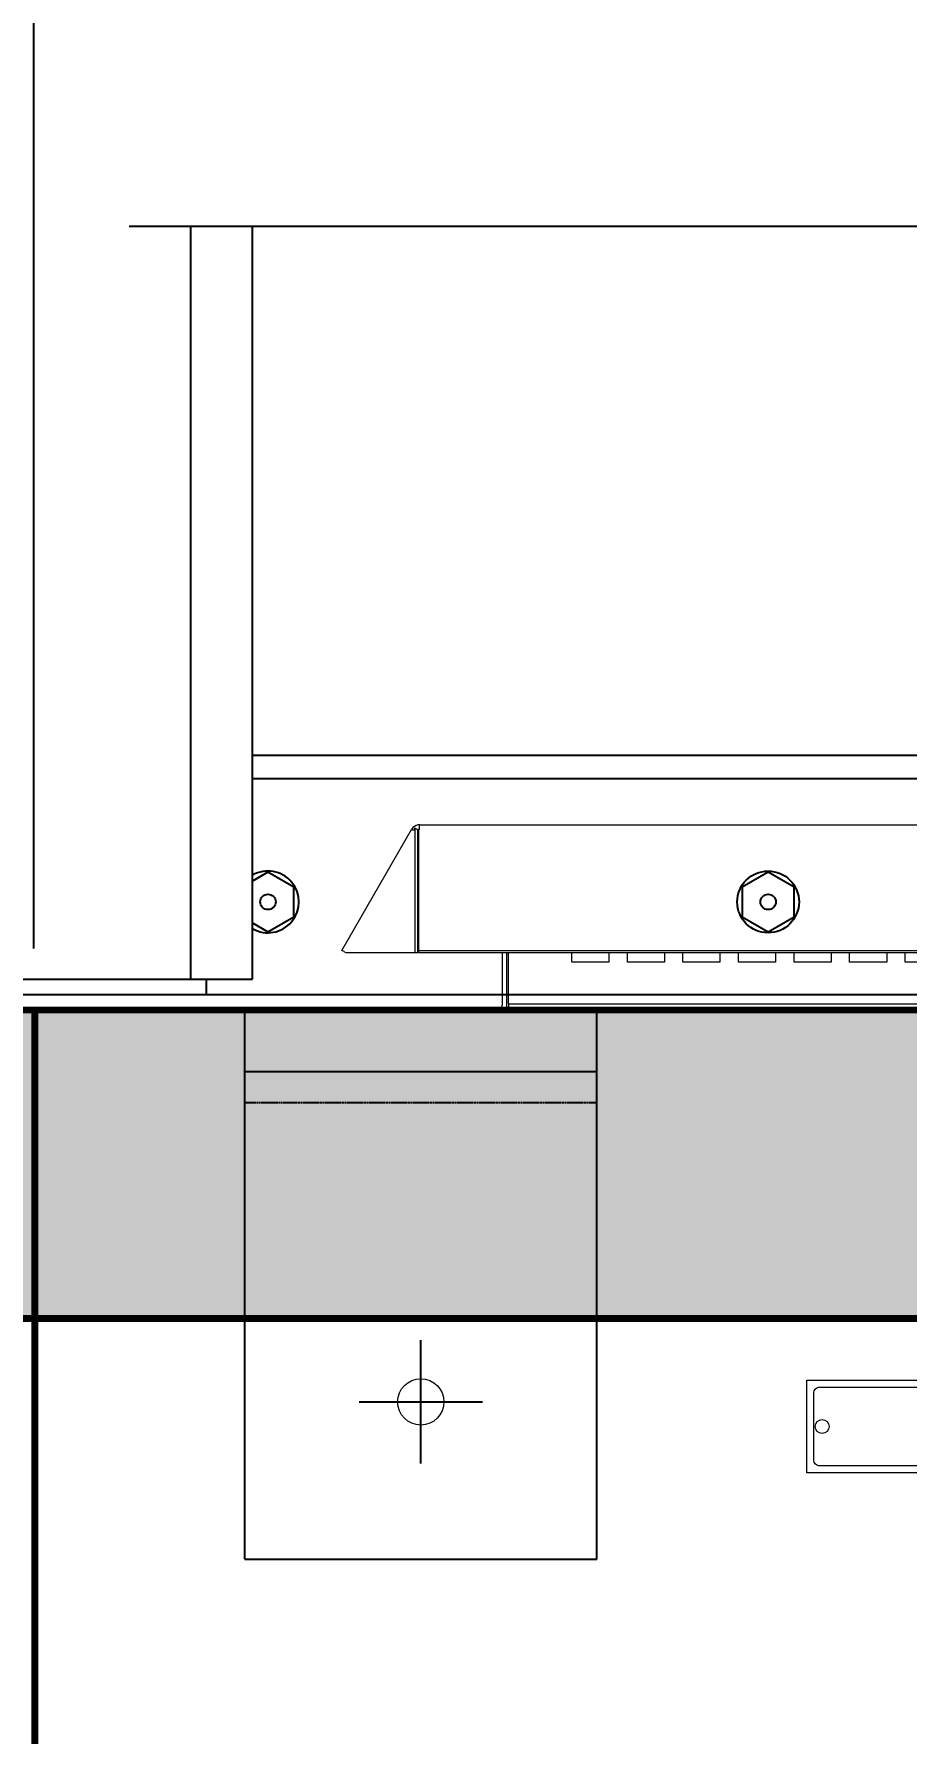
# Model space of a CAD drawing. Header units: millimetres. Extents: x -116965 to 323937, y 291661 to 566926.
# Drawn here: x -43432 to -43150, y 330205 to 330756 of the extents above; entities that cross this region are included whole.
import ezdxf

# ---------------------------------------------------------------- set-up
doc = ezdxf.new("R2010")
doc.units = ezdxf.units.MM
doc.header["$PDMODE"] = 35
doc.linetypes.add('HIDDEN', pattern=[0.375, 0.25, -0.125])
doc.layers.get('0').update_dxf_attribs({"lineweight": 18})
doc.layers.add('AM_5', color=3, linetype='Continuous', lineweight=25)
doc.layers.add('Visible (ISO)', color=7, linetype='Continuous', lineweight=50)
for name, color, linetype in [('BUSDUCT', 6, 'Continuous'), ('C00-00-00', 7, 'Continuous'), ('DETAIL', 7, 'Continuous'), ('dien', 2, 'Continuous'), ('DIM', 3, 'Continuous')]:
    doc.layers.add(name, color=color, linetype=linetype)
doc.layers.add('C34-3A-40', color=7, linetype='Continuous', true_color=0x343a40)
doc.layers.add('C62-64-69', color=7, linetype='Continuous', true_color=0x626469)
doc.styles.add('hwTech', font='Cambria.ttf')
doc.styles.add('{18b73a54-fa43-428c-adcb-c1c7bbdf2c84}', font='Simplex.shx')
doc.dimstyles.new('kich thuoc$0', dxfattribs={"dimscale": 2, "dimtxt": 20, "dimasz": 16, "dimexe": 15, "dimexo": 10, "dimgap": 5, "dimtad": 1, "dimdec": 0, "dimzin": 0, "dimdsep": 46, "dimtxsty": '{18b73a54-fa43-428c-adcb-c1c7bbdf2c84}', "dimblk": 'OPEN30', "dimcen": 0.09, "dimclrd": 3, "dimclre": 3, "dimclrt": 3, "dimadec": 0, "dimazin": 0, "dimtfac": 1, "dimtdec": 0, "dimtofl": 0, "dimtmove": 0, "dimatfit": 3, "dimldrblk": 'OPEN30', "dimfxl": 1, "dimtolj": 1, "dimtzin": 0, "dimarcsym": 0})

# ---------------------------------------------------------------- blocks, each defined once
blk = doc.blocks.new('bw4000-3')
blk.add_circle((97978.55, 361613.91), 7.5)
at = {"layer": 'BUSDUCT'}
for p, q in [((97904.05, 361750.91), (97904.05, 361994.91)), ((97924.05, 361750.91), (97924.05, 361994.91)), ((97904.05, 361750.91), (97924.05, 361750.91))]:
    blk.add_line(p, q, dxfattribs=at)
at = {"layer": 'BUSDUCT', "color": 7}
for p, q in [((97924.05, 361823.41), (98483.05, 361823.41)), ((97924.05, 361815.91), (98483.05, 361815.91))]:
    blk.add_line(p, q, dxfattribs=at)
at = {"layer": 'DETAIL'}
for p, q in [((97838.55, 361750.91), (97909.05, 361750.91)), ((97909.05, 361750.91), (97909.05, 361745.91)), ((97838.55, 361745.91), (98568.55, 361745.91)), ((97838.55, 361740.91), (98568.55, 361740.91)), ((97921.55, 361562.91), (97921.55, 361740.91)), ((98035.55, 361562.91), (98035.55, 361740.91)), ((97921.55, 361720.91), (98035.55, 361720.91)), ((97921.55, 361562.91), (98035.55, 361562.91))]:
    blk.add_line(p, q, dxfattribs=at)
at = {"layer": 'DETAIL', "color": 7, "linetype": 'HIDDEN'}
blk.add_line((97921.55, 361710.91), (98035.55, 361710.91), dxfattribs=at)
at = {"layer": 'DETAIL', "color": 7}
blk.add_lwpolyline([(97924.05, 361769.08), (97929.05, 361766.2), (97937.43, 361771.03), (97937.43, 361780.71), (97929.05, 361785.55), (97924.05, 361782.66)], dxfattribs=at)
blk.add_lwpolyline([(98082.67, 361780.71), (98082.67, 361771.03), (98091.05, 361766.2), (98099.43, 361771.03), (98099.43, 361780.71), (98091.05, 361785.55)], close=True, dxfattribs=at)
for centre, radius in [((98091.05, 361775.91), 10), ((97929.05, 361775.91), 2.5), ((98091.05, 361775.91), 2.5)]:
    blk.add_circle(centre, radius, dxfattribs=at)
blk.add_arc((97929.05, 361775.91), 10, 240, 120, dxfattribs=at)
at = {"layer": 'DIM'}
for p, q in [((97884.05, 361994.91), (98523.05, 361994.91)), ((97978.55, 361593.91), (97978.55, 361633.91)), ((97958.55, 361613.91), (97998.55, 361613.91))]:
    blk.add_line(p, q, dxfattribs=at)
blk = doc.blocks.new('SV-F')
at = {"lineweight": 13}
blk.add_line((201, 0), (-201, 0), dxfattribs=at)
at = {"layer": 'Visible (ISO)', "lineweight": 13}
for p, q in [((-251.5, 19.3), (-228.87, 58.5)), ((-228.79, 58.46), (-228.87, 58.5)), ((-228.79, 58.46), (-228.7, 58.41)), ((-227.8, 58.89), (-228.23, 58.13)), ((-227.8, 58.89), (-227.8, 18.55)), ((-226.82, 58.32), (-227.8, 58.89)), ((-226.82, 18.55), (-226.82, 58.32)), ((-226.68, 58.5), (-226.68, 19.3)), ((-226.27, 58.5), (-226.68, 58.5)), ((-226.27, 58.5), (-226.27, 60)), ((-226.27, 60), (226.27, 60)), ((226.27, 60), (226.27, 58.5)), ((226.68, 58.5), (226.27, 58.5)), ((226.68, 58.5), (226.68, 19.3)), ((226.82, 58.32), (227.8, 58.89)), ((226.82, 18.55), (226.82, 58.32)), ((228.23, 58.13), (227.8, 58.89)), ((227.8, 58.89), (227.8, 18.55)), ((228.7, 58.41), (228.79, 58.46)), ((228.87, 58.5), (228.79, 58.46)), ((228.87, 58.5), (251.5, 19.3)), ((-250.87, 18.93), (-251.5, 19.3)), ((-250.87, 18.93), (-250.2, 18.55)), ((-250.2, 18.55), (-227.8, 18.55)), ((-227.8, 18.55), (-226.82, 18.55)), ((-226.68, 19.3), (-226.68, 18.55)), ((-226.68, 19.3), (226.68, 19.3)), ((-226.68, 18.55), (226.68, 18.55)), ((-199.5, 18.55), (-199.5, 1.5)), ((-198, 1.5), (-198, 18.55)), ((-197.5, 4), (-197.5, 18.55)), ((-177, 15.5), (-177, 18.55)), ((-165, 18.55), (-165, 15.5)), ((-159, 15.5), (-159, 18.55)), ((-147, 18.55), (-147, 15.5)), ((-141, 15.5), (-141, 18.55)), ((-129, 18.55), (-129, 15.5)), ((-123, 15.5), (-123, 18.55)), ((-111, 18.55), (-111, 15.5)), ((-105, 15.5), (-105, 18.55)), ((-93, 18.55), (-93, 15.5)), ((-87, 15.5), (-87, 18.55)), ((-75, 18.55), (-75, 15.5)), ((-69, 15.5), (-69, 18.55)), ((-57, 18.55), (-57, 15.5)), ((-51, 15.5), (-51, 18.55)), ((-39, 18.55), (-39, 15.5)), ((-33, 15.5), (-33, 18.55)), ((-21, 18.55), (-21, 15.5)), ((-15, 15.5), (-15, 18.55)), ((-3, 18.55), (-3, 15.5)), ((3, 15.5), (3, 18.55)), ((15, 18.55), (15, 15.5)), ((21, 15.5), (21, 18.55)), ((33, 18.55), (33, 15.5)), ((39, 15.5), (39, 18.55)), ((51, 18.55), (51, 15.5)), ((57, 15.5), (57, 18.55)), ((69, 18.55), (69, 15.5)), ((75, 15.5), (75, 18.55)), ((87, 18.55), (87, 15.5)), ((93, 15.5), (93, 18.55)), ((105, 18.55), (105, 15.5)), ((111, 15.5), (111, 18.55)), ((123, 18.55), (123, 15.5)), ((129, 15.5), (129, 18.55)), ((141, 18.55), (141, 15.5)), ((147, 15.5), (147, 18.55)), ((159, 18.55), (159, 15.5)), ((165, 15.5), (165, 18.55)), ((177, 18.55), (177, 15.5)), ((197.5, 18.55), (197.5, 4)), ((198, 1.5), (198, 18.55)), ((199.5, 1.5), (199.5, 18.55)), ((226.68, 19.3), (226.68, 18.55)), ((226.82, 18.55), (227.8, 18.55)), ((227.8, 18.55), (250.2, 18.55)), ((250.87, 18.93), (250.2, 18.55)), ((251.5, 19.3), (250.87, 18.93)), ((-165, 15.5), (-177, 15.5)), ((-147, 15.5), (-159, 15.5)), ((-129, 15.5), (-141, 15.5)), ((-111, 15.5), (-123, 15.5)), ((-93, 15.5), (-105, 15.5)), ((-75, 15.5), (-87, 15.5)), ((-57, 15.5), (-69, 15.5)), ((-39, 15.5), (-51, 15.5)), ((-21, 15.5), (-33, 15.5)), ((-3, 15.5), (-15, 15.5)), ((15, 15.5), (3, 15.5)), ((33, 15.5), (21, 15.5)), ((51, 15.5), (39, 15.5)), ((69, 15.5), (57, 15.5)), ((87, 15.5), (75, 15.5)), ((105, 15.5), (93, 15.5)), ((123, 15.5), (111, 15.5)), ((141, 15.5), (129, 15.5)), ((159, 15.5), (147, 15.5)), ((177, 15.5), (165, 15.5)), ((-197.5, 2), (-197.5, 4)), ((-197.5, 2), (197.5, 2)), ((-197.5, 2), (-197.5, 0)), ((197.5, 2), (197.5, 4)), ((197.5, 2), (197.5, 0))]:
    blk.add_line(p, q, dxfattribs=at)
for centre, radius, start, end in [((-226.27, 57), 3, 136.3257, 150), ((-226.27, 57), 3, 90, 136.3257), ((-226.27, 57), 1.5, 105.8402, 114.6033), ((226.27, 57), 3, 43.6743, 90), ((226.27, 57), 1.5, 65.3967, 74.1598), ((226.27, 57), 3, 30, 43.6743), ((-201, 1.5), 1.5, 270, 0), ((-201, 1.5), 3, 330, 0), ((201, 1.5), 3, 180, 210), ((201, 1.5), 1.5, 180, 270)]:
    blk.add_arc(centre, radius, start, end, dxfattribs=at)
for points in [[(-228.7, 58.41), (-228.66, 58.38), (-228.61, 58.35), (-228.56, 58.32)], [(-228.56, 58.32), (-228.47, 58.27), (-228.36, 58.21), (-228.23, 58.13)], [(228.56, 58.32), (228.47, 58.27), (228.36, 58.21), (228.23, 58.13)], [(228.7, 58.41), (228.66, 58.38), (228.61, 58.35), (228.56, 58.32)]]:
    blk.add_open_spline(points, degree=3, dxfattribs=at)
blk = doc.blocks.new('_Open30')
at = {"color": 0, "linetype": 'ByBlock', "lineweight": -2}
for p, q in [((-1, 0.268), (0, 0)), ((0, 0), (-1, -0.268)), ((0, 0), (-1, 0))]:
    blk.add_line(p, q, dxfattribs=at)
blk = doc.blocks.new('*D1821')
at = {"layer": 'AM_5', "color": 3, "lineweight": -2, "transparency": 16777216}
for p, q in [((-43432.34, 330459.51), (-43432.34, 330844.43)), ((-42732.34, 330459.51), (-42732.34, 330844.43)), ((-43402.34, 330814.43), (-42762.34, 330814.43))]:
    blk.add_line(p, q, dxfattribs=at)
at = {"layer": 'Defpoints', "color": 0, "lineweight": -3, "transparency": 16777216}
for p in [(-42732.34, 330814.43), (-43432.34, 330439.51), (-42732.34, 330439.51)]:
    blk.add_point(p, dxfattribs=at)
at = {"layer": 'AM_5', "color": 3, "lineweight": -2, "transparency": 16777216, "xscale": 30, "yscale": 30, "zscale": 30, "rotation": 180}
blk.add_blockref('_Open30', (-43432.34, 330814.43), dxfattribs=at)
at = {"layer": 'AM_5', "color": 3, "lineweight": -2, "transparency": 16777216, "xscale": 30, "yscale": 30, "zscale": 30}
blk.add_blockref('_Open30', (-42732.34, 330814.43), dxfattribs=at)
at = {"layer": 'AM_5', "color": 3, "transparency": 16777216, "insert": (-43082.34, 330844.43), "char_height": 40, "attachment_point": 5, "style": '{18b73a54-fa43-428c-adcb-c1c7bbdf2c84}'}
blk.add_mtext('\\A1;700', dxfattribs=at)
blk = doc.blocks.new('QƯEQWQWEQWE')
at = {"color": 0, "lineweight": 13, "ltscale": 100}
blk.add_lwpolyline([(60414.52, 346788.3), (60214.52, 346788.3), (60214.52, 346818.3), (60414.52, 346818.3)], close=True, dxfattribs=at)
blk.add_lwpolyline([(60410.27, 346790.55), (60218.77, 346790.55, -0.414214), (60216.77, 346792.55), (60216.77, 346814.06, -0.414214), (60218.77, 346816.06), (60410.27, 346816.06, -0.414214), (60412.27, 346814.06), (60412.27, 346792.55, -0.414214)], format="xyb", close=True, dxfattribs=at)
at = {"color": 7}
for centre in [(60219.52, 346803.3), (60409.52, 346803.3)]:
    blk.add_circle(centre, 2.25, dxfattribs=at)
at = {"lineweight": -3, "ltscale": 5, "insert": (60314.57, 346808.64), "char_height": 7.5, "attachment_point": 5, "style": 'hwTech'}
blk.add_mtext_dynamic_manual_height_columns('COLUMN NUMBER', width=145.0456, gutter_width=12, heights=[0], dxfattribs=at)
at = {"layer": 'dien', "color": 6, "linetype": 'Continuous', "lineweight": 30, "insert": (60314.57, 346799.61), "char_height": 15, "width": 248.9403, "attachment_point": 5, "style": 'hwTech'}
blk.add_mtext('{\\H0.3667x;3P4W - 400/230VAC} ', dxfattribs=at)

msp = doc.modelspace()

# ---------------------------------------------------------------- hatches: boundary and pattern name
at = {"layer": 'C34-3A-40'}
h = msp.add_hatch(color=256, dxfattribs=at)
h.dxf.hatch_style = 2
h.paths.add_polyline_path([(-44131.918468, 330439.556236), (-43432.016177, 330439.556236), (-43432.016177, 330339.570192), (-44131.918468, 330339.570192)])
h = msp.add_hatch(color=256, dxfattribs=at)
h.dxf.hatch_style = 2
h.paths.add_polyline_path([(-43432.016177, 330439.556236), (-42732.113883, 330439.556236), (-42732.113883, 330339.570192), (-43432.016177, 330339.570192)])
at = {"layer": 'C62-64-69'}
h = msp.add_hatch(color=256, dxfattribs=at)
h.dxf.hatch_style = 2
h.paths.add_polyline_path([(-43432.016177, 330430.557493), (-43400.020643, 330430.557493), (-43400.020643, 330423.558467), (-43432.016177, 330423.558467)])
h = msp.add_hatch(color=256, dxfattribs=at)
h.dxf.hatch_style = 2
h.paths.add_polyline_path([(-43400.020643, 330430.557493), (-43368.025108, 330430.557493), (-43368.025108, 330423.558467), (-43400.020643, 330423.558467)])
h = msp.add_hatch(color=256, dxfattribs=at)
h.dxf.hatch_style = 2
h.paths.add_polyline_path([(-43400.020643, 330430.557493), (-43368.025108, 330430.557493), (-43368.025108, 330423.558467), (-43400.020643, 330423.558467)])
h = msp.add_hatch(color=256, dxfattribs=at)
h.dxf.hatch_style = 2
h.paths.add_polyline_path([(-43368.025108, 330430.557493), (-43336.029577, 330430.557493), (-43336.029577, 330423.558467), (-43368.025108, 330423.558467)])
h = msp.add_hatch(color=256, dxfattribs=at)
h.dxf.hatch_style = 2
h.paths.add_polyline_path([(-43368.025108, 330430.557493), (-43336.029577, 330430.557493), (-43336.029577, 330423.558467), (-43368.025108, 330423.558467)])
h = msp.add_hatch(color=256, dxfattribs=at)
h.dxf.hatch_style = 2
h.paths.add_polyline_path([(-43336.029577, 330430.557493), (-43304.034043, 330430.557493), (-43304.034043, 330423.558467), (-43336.029577, 330423.558467)])
h = msp.add_hatch(color=256, dxfattribs=at)
h.dxf.hatch_style = 2
h.paths.add_polyline_path([(-43304.034043, 330430.557493), (-43272.038508, 330430.557493), (-43272.038508, 330423.558467), (-43304.034043, 330423.558467)])
h = msp.add_hatch(color=256, dxfattribs=at)
h.dxf.hatch_style = 2
h.paths.add_polyline_path([(-43304.034043, 330430.557493), (-43272.038508, 330430.557493), (-43272.038508, 330423.558467), (-43304.034043, 330423.558467)])
h = msp.add_hatch(color=256, dxfattribs=at)
h.dxf.hatch_style = 2
h.paths.add_polyline_path([(-43272.038508, 330430.557493), (-43240.042977, 330430.557493), (-43240.042977, 330423.558467), (-43272.038508, 330423.558467)])
h = msp.add_hatch(color=256, dxfattribs=at)
h.dxf.hatch_style = 2
h.paths.add_polyline_path([(-43272.038508, 330430.557493), (-43240.042977, 330430.557493), (-43240.042977, 330423.558467), (-43272.038508, 330423.558467)])
h = msp.add_hatch(color=256, dxfattribs=at)
h.dxf.hatch_style = 2
h.paths.add_polyline_path([(-43240.042977, 330430.557493), (-43208.047443, 330430.557493), (-43208.047443, 330423.558467), (-43240.042977, 330423.558467)])
h = msp.add_hatch(color=256, dxfattribs=at)
h.dxf.hatch_style = 2
h.paths.add_polyline_path([(-43240.042977, 330430.557493), (-43208.047443, 330430.557493), (-43208.047443, 330423.558467), (-43240.042977, 330423.558467)])
h = msp.add_hatch(color=256, dxfattribs=at)
h.dxf.hatch_style = 2
h.paths.add_polyline_path([(-43208.047443, 330430.557493), (-43176.051908, 330430.557493), (-43176.051908, 330423.558467), (-43208.047443, 330423.558467)])
h = msp.add_hatch(color=256, dxfattribs=at)
h.dxf.hatch_style = 2
h.paths.add_polyline_path([(-43208.047443, 330430.557493), (-43176.051908, 330430.557493), (-43176.051908, 330423.558467), (-43208.047443, 330423.558467)])
h = msp.add_hatch(color=256, dxfattribs=at)
h.dxf.hatch_style = 2
h.paths.add_polyline_path([(-43176.051908, 330430.557493), (-43144.056377, 330430.557493), (-43144.056377, 330423.558467), (-43176.051908, 330423.558467)])
h = msp.add_hatch(color=256, dxfattribs=at)
h.dxf.hatch_style = 2
h.paths.add_polyline_path([(-43432.016177, 330423.558467), (-43400.020643, 330423.558467), (-43400.020643, 330421.558749), (-43432.016177, 330421.558749)])
h = msp.add_hatch(color=256, dxfattribs=at)
h.dxf.hatch_style = 2
h.paths.add_polyline_path([(-43432.016177, 330421.558749), (-43400.020643, 330421.558749), (-43400.020643, 330414.559723), (-43432.016177, 330414.559723)])
h = msp.add_hatch(color=256, dxfattribs=at)
h.dxf.hatch_style = 2
h.paths.add_polyline_path([(-43400.020643, 330423.558467), (-43368.025108, 330423.558467), (-43368.025108, 330421.558749), (-43400.020643, 330421.558749)])
h = msp.add_hatch(color=256, dxfattribs=at)
h.dxf.hatch_style = 2
h.paths.add_polyline_path([(-43400.020643, 330423.558467), (-43368.025108, 330423.558467), (-43368.025108, 330421.558749), (-43400.020643, 330421.558749)])
h = msp.add_hatch(color=256, dxfattribs=at)
h.dxf.hatch_style = 2
h.paths.add_polyline_path([(-43400.020643, 330421.558749), (-43368.025108, 330421.558749), (-43368.025108, 330414.559723), (-43400.020643, 330414.559723)])
h = msp.add_hatch(color=256, dxfattribs=at)
h.dxf.hatch_style = 2
h.paths.add_polyline_path([(-43400.020643, 330421.558749), (-43368.025108, 330421.558749), (-43368.025108, 330414.559723), (-43400.020643, 330414.559723)])
h = msp.add_hatch(color=256, dxfattribs=at)
h.dxf.hatch_style = 2
h.paths.add_polyline_path([(-43368.025108, 330423.558467), (-43336.029577, 330423.558467), (-43336.029577, 330421.558749), (-43368.025108, 330421.558749)])
h = msp.add_hatch(color=256, dxfattribs=at)
h.dxf.hatch_style = 2
h.paths.add_polyline_path([(-43368.025108, 330423.558467), (-43336.029577, 330423.558467), (-43336.029577, 330421.558749), (-43368.025108, 330421.558749)])
h = msp.add_hatch(color=256, dxfattribs=at)
h.dxf.hatch_style = 2
h.paths.add_polyline_path([(-43368.025108, 330421.558749), (-43336.029577, 330421.558749), (-43336.029577, 330414.559723), (-43368.025108, 330414.559723)])
h = msp.add_hatch(color=256, dxfattribs=at)
h.dxf.hatch_style = 2
h.paths.add_polyline_path([(-43368.025108, 330421.558749), (-43336.029577, 330421.558749), (-43336.029577, 330414.559723), (-43368.025108, 330414.559723)])
h = msp.add_hatch(color=256, dxfattribs=at)
h.dxf.hatch_style = 2
h.paths.add_polyline_path([(-43336.029577, 330423.558467), (-43304.034043, 330423.558467), (-43304.034043, 330421.558749), (-43336.029577, 330421.558749)])
h = msp.add_hatch(color=256, dxfattribs=at)
h.dxf.hatch_style = 2
h.paths.add_polyline_path([(-43336.029577, 330421.558749), (-43304.034043, 330421.558749), (-43304.034043, 330414.559723), (-43336.029577, 330414.559723)])
h = msp.add_hatch(color=256, dxfattribs=at)
h.dxf.hatch_style = 2
h.paths.add_polyline_path([(-43304.034043, 330423.558467), (-43272.038508, 330423.558467), (-43272.038508, 330421.558749), (-43304.034043, 330421.558749)])
h = msp.add_hatch(color=256, dxfattribs=at)
h.dxf.hatch_style = 2
h.paths.add_polyline_path([(-43304.034043, 330423.558467), (-43272.038508, 330423.558467), (-43272.038508, 330421.558749), (-43304.034043, 330421.558749)])
h = msp.add_hatch(color=256, dxfattribs=at)
h.dxf.hatch_style = 2
h.paths.add_polyline_path([(-43304.034043, 330421.558749), (-43272.038508, 330421.558749), (-43272.038508, 330414.559723), (-43304.034043, 330414.559723)])
h = msp.add_hatch(color=256, dxfattribs=at)
h.dxf.hatch_style = 2
h.paths.add_polyline_path([(-43304.034043, 330421.558749), (-43272.038508, 330421.558749), (-43272.038508, 330414.559723), (-43304.034043, 330414.559723)])
h = msp.add_hatch(color=256, dxfattribs=at)
h.dxf.hatch_style = 2
h.paths.add_polyline_path([(-43272.038508, 330423.558467), (-43240.042977, 330423.558467), (-43240.042977, 330421.558749), (-43272.038508, 330421.558749)])
h = msp.add_hatch(color=256, dxfattribs=at)
h.dxf.hatch_style = 2
h.paths.add_polyline_path([(-43272.038508, 330423.558467), (-43240.042977, 330423.558467), (-43240.042977, 330421.558749), (-43272.038508, 330421.558749)])
h = msp.add_hatch(color=256, dxfattribs=at)
h.dxf.hatch_style = 2
h.paths.add_polyline_path([(-43272.038508, 330421.558749), (-43240.042977, 330421.558749), (-43240.042977, 330414.559723), (-43272.038508, 330414.559723)])
h = msp.add_hatch(color=256, dxfattribs=at)
h.dxf.hatch_style = 2
h.paths.add_polyline_path([(-43272.038508, 330421.558749), (-43240.042977, 330421.558749), (-43240.042977, 330414.559723), (-43272.038508, 330414.559723)])
h = msp.add_hatch(color=256, dxfattribs=at)
h.dxf.hatch_style = 2
h.paths.add_polyline_path([(-43240.042977, 330423.558467), (-43208.047443, 330423.558467), (-43208.047443, 330421.558749), (-43240.042977, 330421.558749)])
h = msp.add_hatch(color=256, dxfattribs=at)
h.dxf.hatch_style = 2
h.paths.add_polyline_path([(-43240.042977, 330423.558467), (-43208.047443, 330423.558467), (-43208.047443, 330421.558749), (-43240.042977, 330421.558749)])
h = msp.add_hatch(color=256, dxfattribs=at)
h.dxf.hatch_style = 2
h.paths.add_polyline_path([(-43240.042977, 330421.558749), (-43208.047443, 330421.558749), (-43208.047443, 330414.559723), (-43240.042977, 330414.559723)])
h = msp.add_hatch(color=256, dxfattribs=at)
h.dxf.hatch_style = 2
h.paths.add_polyline_path([(-43240.042977, 330421.558749), (-43208.047443, 330421.558749), (-43208.047443, 330414.559723), (-43240.042977, 330414.559723)])
h = msp.add_hatch(color=256, dxfattribs=at)
h.dxf.hatch_style = 2
h.paths.add_polyline_path([(-43208.047443, 330423.558467), (-43176.051908, 330423.558467), (-43176.051908, 330421.558749), (-43208.047443, 330421.558749)])
h = msp.add_hatch(color=256, dxfattribs=at)
h.dxf.hatch_style = 2
h.paths.add_polyline_path([(-43208.047443, 330423.558467), (-43176.051908, 330423.558467), (-43176.051908, 330421.558749), (-43208.047443, 330421.558749)])
h = msp.add_hatch(color=256, dxfattribs=at)
h.dxf.hatch_style = 2
h.paths.add_polyline_path([(-43208.047443, 330421.558749), (-43176.051908, 330421.558749), (-43176.051908, 330414.559723), (-43208.047443, 330414.559723)])
h = msp.add_hatch(color=256, dxfattribs=at)
h.dxf.hatch_style = 2
h.paths.add_polyline_path([(-43208.047443, 330421.558749), (-43176.051908, 330421.558749), (-43176.051908, 330414.559723), (-43208.047443, 330414.559723)])
h = msp.add_hatch(color=256, dxfattribs=at)
h.dxf.hatch_style = 2
h.paths.add_polyline_path([(-43176.051908, 330423.558467), (-43144.056377, 330423.558467), (-43144.056377, 330421.558749), (-43176.051908, 330421.558749)])
h = msp.add_hatch(color=256, dxfattribs=at)
h.dxf.hatch_style = 2
h.paths.add_polyline_path([(-43176.051908, 330421.558749), (-43144.056377, 330421.558749), (-43144.056377, 330414.559723), (-43176.051908, 330414.559723)])
h = msp.add_hatch(color=256, dxfattribs=at)
h.dxf.hatch_style = 2
h.paths.add_polyline_path([(-43432.016177, 330414.559723), (-43400.020643, 330414.559723), (-43400.020643, 330412.560005), (-43432.016177, 330412.560005)])
h = msp.add_hatch(color=256, dxfattribs=at)
h.dxf.hatch_style = 2
h.paths.add_polyline_path([(-43400.020643, 330414.559723), (-43368.025108, 330414.559723), (-43368.025108, 330412.560005), (-43400.020643, 330412.560005)])
h = msp.add_hatch(color=256, dxfattribs=at)
h.dxf.hatch_style = 2
h.paths.add_polyline_path([(-43400.020643, 330414.559723), (-43368.025108, 330414.559723), (-43368.025108, 330412.560005), (-43400.020643, 330412.560005)])
h = msp.add_hatch(color=256, dxfattribs=at)
h.dxf.hatch_style = 2
h.paths.add_polyline_path([(-43368.025108, 330414.559723), (-43336.029577, 330414.559723), (-43336.029577, 330412.560005), (-43368.025108, 330412.560005)])
h = msp.add_hatch(color=256, dxfattribs=at)
h.dxf.hatch_style = 2
h.paths.add_polyline_path([(-43368.025108, 330414.559723), (-43336.029577, 330414.559723), (-43336.029577, 330412.560005), (-43368.025108, 330412.560005)])
h = msp.add_hatch(color=256, dxfattribs=at)
h.dxf.hatch_style = 2
h.paths.add_polyline_path([(-43336.029577, 330414.559723), (-43304.034043, 330414.559723), (-43304.034043, 330412.560005), (-43336.029577, 330412.560005)])
h = msp.add_hatch(color=256, dxfattribs=at)
h.dxf.hatch_style = 2
h.paths.add_polyline_path([(-43304.034043, 330414.559723), (-43272.038508, 330414.559723), (-43272.038508, 330412.560005), (-43304.034043, 330412.560005)])
h = msp.add_hatch(color=256, dxfattribs=at)
h.dxf.hatch_style = 2
h.paths.add_polyline_path([(-43304.034043, 330414.559723), (-43272.038508, 330414.559723), (-43272.038508, 330412.560005), (-43304.034043, 330412.560005)])
h = msp.add_hatch(color=256, dxfattribs=at)
h.dxf.hatch_style = 2
h.paths.add_polyline_path([(-43272.038508, 330414.559723), (-43240.042977, 330414.559723), (-43240.042977, 330412.560005), (-43272.038508, 330412.560005)])
h = msp.add_hatch(color=256, dxfattribs=at)
h.dxf.hatch_style = 2
h.paths.add_polyline_path([(-43272.038508, 330414.559723), (-43240.042977, 330414.559723), (-43240.042977, 330412.560005), (-43272.038508, 330412.560005)])
h = msp.add_hatch(color=256, dxfattribs=at)
h.dxf.hatch_style = 2
h.paths.add_polyline_path([(-43240.042977, 330414.559723), (-43208.047443, 330414.559723), (-43208.047443, 330412.560005), (-43240.042977, 330412.560005)])
h = msp.add_hatch(color=256, dxfattribs=at)
h.dxf.hatch_style = 2
h.paths.add_polyline_path([(-43240.042977, 330414.559723), (-43208.047443, 330414.559723), (-43208.047443, 330412.560005), (-43240.042977, 330412.560005)])
h = msp.add_hatch(color=256, dxfattribs=at)
h.dxf.hatch_style = 2
h.paths.add_polyline_path([(-43208.047443, 330414.559723), (-43176.051908, 330414.559723), (-43176.051908, 330412.560005), (-43208.047443, 330412.560005)])
h = msp.add_hatch(color=256, dxfattribs=at)
h.dxf.hatch_style = 2
h.paths.add_polyline_path([(-43208.047443, 330414.559723), (-43176.051908, 330414.559723), (-43176.051908, 330412.560005), (-43208.047443, 330412.560005)])
h = msp.add_hatch(color=256, dxfattribs=at)
h.dxf.hatch_style = 2
h.paths.add_polyline_path([(-43176.051908, 330414.559723), (-43144.056377, 330414.559723), (-43144.056377, 330412.560005), (-43176.051908, 330412.560005)])
h = msp.add_hatch(color=256, dxfattribs=at)
h.dxf.hatch_style = 2
h.paths.add_polyline_path([(-43432.016177, 330412.560005), (-43400.020643, 330412.560005), (-43400.020643, 330405.56098), (-43432.016177, 330405.56098)])
h = msp.add_hatch(color=256, dxfattribs=at)
h.dxf.hatch_style = 2
h.paths.add_polyline_path([(-43400.020643, 330412.560005), (-43368.025108, 330412.560005), (-43368.025108, 330405.56098), (-43400.020643, 330405.56098)])
h = msp.add_hatch(color=256, dxfattribs=at)
h.dxf.hatch_style = 2
h.paths.add_polyline_path([(-43400.020643, 330412.560005), (-43368.025108, 330412.560005), (-43368.025108, 330405.56098), (-43400.020643, 330405.56098)])
h = msp.add_hatch(color=256, dxfattribs=at)
h.dxf.hatch_style = 2
h.paths.add_polyline_path([(-43368.025108, 330412.560005), (-43336.029577, 330412.560005), (-43336.029577, 330405.56098), (-43368.025108, 330405.56098)])
h = msp.add_hatch(color=256, dxfattribs=at)
h.dxf.hatch_style = 2
h.paths.add_polyline_path([(-43368.025108, 330412.560005), (-43336.029577, 330412.560005), (-43336.029577, 330405.56098), (-43368.025108, 330405.56098)])
h = msp.add_hatch(color=256, dxfattribs=at)
h.dxf.hatch_style = 2
h.paths.add_polyline_path([(-43336.029577, 330412.560005), (-43304.034043, 330412.560005), (-43304.034043, 330405.56098), (-43336.029577, 330405.56098)])
h = msp.add_hatch(color=256, dxfattribs=at)
h.dxf.hatch_style = 2
h.paths.add_polyline_path([(-43304.034043, 330412.560005), (-43272.038508, 330412.560005), (-43272.038508, 330405.56098), (-43304.034043, 330405.56098)])
h = msp.add_hatch(color=256, dxfattribs=at)
h.dxf.hatch_style = 2
h.paths.add_polyline_path([(-43304.034043, 330412.560005), (-43272.038508, 330412.560005), (-43272.038508, 330405.56098), (-43304.034043, 330405.56098)])
h = msp.add_hatch(color=256, dxfattribs=at)
h.dxf.hatch_style = 2
h.paths.add_polyline_path([(-43272.038508, 330412.560005), (-43240.042977, 330412.560005), (-43240.042977, 330405.56098), (-43272.038508, 330405.56098)])
h = msp.add_hatch(color=256, dxfattribs=at)
h.dxf.hatch_style = 2
h.paths.add_polyline_path([(-43272.038508, 330412.560005), (-43240.042977, 330412.560005), (-43240.042977, 330405.56098), (-43272.038508, 330405.56098)])
h = msp.add_hatch(color=256, dxfattribs=at)
h.dxf.hatch_style = 2
h.paths.add_polyline_path([(-43240.042977, 330412.560005), (-43208.047443, 330412.560005), (-43208.047443, 330405.56098), (-43240.042977, 330405.56098)])
h = msp.add_hatch(color=256, dxfattribs=at)
h.dxf.hatch_style = 2
h.paths.add_polyline_path([(-43240.042977, 330412.560005), (-43208.047443, 330412.560005), (-43208.047443, 330405.56098), (-43240.042977, 330405.56098)])
h = msp.add_hatch(color=256, dxfattribs=at)
h.dxf.hatch_style = 2
h.paths.add_polyline_path([(-43208.047443, 330412.560005), (-43176.051908, 330412.560005), (-43176.051908, 330405.56098), (-43208.047443, 330405.56098)])
h = msp.add_hatch(color=256, dxfattribs=at)
h.dxf.hatch_style = 2
h.paths.add_polyline_path([(-43208.047443, 330412.560005), (-43176.051908, 330412.560005), (-43176.051908, 330405.56098), (-43208.047443, 330405.56098)])
h = msp.add_hatch(color=256, dxfattribs=at)
h.dxf.hatch_style = 2
h.paths.add_polyline_path([(-43176.051908, 330412.560005), (-43144.056377, 330412.560005), (-43144.056377, 330405.56098), (-43176.051908, 330405.56098)])
h = msp.add_hatch(color=256, dxfattribs=at)
h.dxf.hatch_style = 2
h.paths.add_polyline_path([(-43432.016177, 330405.56098), (-43400.020643, 330405.56098), (-43400.020643, 330403.561261), (-43432.016177, 330403.561261)])
h = msp.add_hatch(color=256, dxfattribs=at)
h.dxf.hatch_style = 2
h.paths.add_polyline_path([(-43432.016177, 330403.561261), (-43400.020643, 330403.561261), (-43400.020643, 330396.562236), (-43432.016177, 330396.562236)])
h = msp.add_hatch(color=256, dxfattribs=at)
h.dxf.hatch_style = 2
h.paths.add_polyline_path([(-43400.020643, 330405.56098), (-43368.025108, 330405.56098), (-43368.025108, 330403.561261), (-43400.020643, 330403.561261)])
h = msp.add_hatch(color=256, dxfattribs=at)
h.dxf.hatch_style = 2
h.paths.add_polyline_path([(-43400.020643, 330405.56098), (-43368.025108, 330405.56098), (-43368.025108, 330403.561261), (-43400.020643, 330403.561261)])
h = msp.add_hatch(color=256, dxfattribs=at)
h.dxf.hatch_style = 2
h.paths.add_polyline_path([(-43400.020643, 330403.561261), (-43368.025108, 330403.561261), (-43368.025108, 330396.562236), (-43400.020643, 330396.562236)])
h = msp.add_hatch(color=256, dxfattribs=at)
h.dxf.hatch_style = 2
h.paths.add_polyline_path([(-43400.020643, 330403.561261), (-43368.025108, 330403.561261), (-43368.025108, 330396.562236), (-43400.020643, 330396.562236)])
h = msp.add_hatch(color=256, dxfattribs=at)
h.dxf.hatch_style = 2
h.paths.add_polyline_path([(-43368.025108, 330405.56098), (-43336.029577, 330405.56098), (-43336.029577, 330403.561261), (-43368.025108, 330403.561261)])
h = msp.add_hatch(color=256, dxfattribs=at)
h.dxf.hatch_style = 2
h.paths.add_polyline_path([(-43368.025108, 330405.56098), (-43336.029577, 330405.56098), (-43336.029577, 330403.561261), (-43368.025108, 330403.561261)])
h = msp.add_hatch(color=256, dxfattribs=at)
h.dxf.hatch_style = 2
h.paths.add_polyline_path([(-43368.025108, 330403.561261), (-43336.029577, 330403.561261), (-43336.029577, 330396.562236), (-43368.025108, 330396.562236)])
h = msp.add_hatch(color=256, dxfattribs=at)
h.dxf.hatch_style = 2
h.paths.add_polyline_path([(-43368.025108, 330403.561261), (-43336.029577, 330403.561261), (-43336.029577, 330396.562236), (-43368.025108, 330396.562236)])
h = msp.add_hatch(color=256, dxfattribs=at)
h.dxf.hatch_style = 2
h.paths.add_polyline_path([(-43336.029577, 330405.56098), (-43304.034043, 330405.56098), (-43304.034043, 330403.561261), (-43336.029577, 330403.561261)])
h = msp.add_hatch(color=256, dxfattribs=at)
h.dxf.hatch_style = 2
h.paths.add_polyline_path([(-43336.029577, 330403.561261), (-43304.034043, 330403.561261), (-43304.034043, 330396.562236), (-43336.029577, 330396.562236)])
h = msp.add_hatch(color=256, dxfattribs=at)
h.dxf.hatch_style = 2
h.paths.add_polyline_path([(-43304.034043, 330405.56098), (-43272.038508, 330405.56098), (-43272.038508, 330403.561261), (-43304.034043, 330403.561261)])
h = msp.add_hatch(color=256, dxfattribs=at)
h.dxf.hatch_style = 2
h.paths.add_polyline_path([(-43304.034043, 330405.56098), (-43272.038508, 330405.56098), (-43272.038508, 330403.561261), (-43304.034043, 330403.561261)])
h = msp.add_hatch(color=256, dxfattribs=at)
h.dxf.hatch_style = 2
h.paths.add_polyline_path([(-43304.034043, 330403.561261), (-43272.038508, 330403.561261), (-43272.038508, 330396.562236), (-43304.034043, 330396.562236)])
h = msp.add_hatch(color=256, dxfattribs=at)
h.dxf.hatch_style = 2
h.paths.add_polyline_path([(-43304.034043, 330403.561261), (-43272.038508, 330403.561261), (-43272.038508, 330396.562236), (-43304.034043, 330396.562236)])
h = msp.add_hatch(color=256, dxfattribs=at)
h.dxf.hatch_style = 2
h.paths.add_polyline_path([(-43272.038508, 330405.56098), (-43240.042977, 330405.56098), (-43240.042977, 330403.561261), (-43272.038508, 330403.561261)])
h = msp.add_hatch(color=256, dxfattribs=at)
h.dxf.hatch_style = 2
h.paths.add_polyline_path([(-43272.038508, 330405.56098), (-43240.042977, 330405.56098), (-43240.042977, 330403.561261), (-43272.038508, 330403.561261)])
h = msp.add_hatch(color=256, dxfattribs=at)
h.dxf.hatch_style = 2
h.paths.add_polyline_path([(-43272.038508, 330403.561261), (-43240.042977, 330403.561261), (-43240.042977, 330396.562236), (-43272.038508, 330396.562236)])
h = msp.add_hatch(color=256, dxfattribs=at)
h.dxf.hatch_style = 2
h.paths.add_polyline_path([(-43272.038508, 330403.561261), (-43240.042977, 330403.561261), (-43240.042977, 330396.562236), (-43272.038508, 330396.562236)])
h = msp.add_hatch(color=256, dxfattribs=at)
h.dxf.hatch_style = 2
h.paths.add_polyline_path([(-43240.042977, 330405.56098), (-43208.047443, 330405.56098), (-43208.047443, 330403.561261), (-43240.042977, 330403.561261)])
h = msp.add_hatch(color=256, dxfattribs=at)
h.dxf.hatch_style = 2
h.paths.add_polyline_path([(-43240.042977, 330405.56098), (-43208.047443, 330405.56098), (-43208.047443, 330403.561261), (-43240.042977, 330403.561261)])
h = msp.add_hatch(color=256, dxfattribs=at)
h.dxf.hatch_style = 2
h.paths.add_polyline_path([(-43240.042977, 330403.561261), (-43208.047443, 330403.561261), (-43208.047443, 330396.562236), (-43240.042977, 330396.562236)])
h = msp.add_hatch(color=256, dxfattribs=at)
h.dxf.hatch_style = 2
h.paths.add_polyline_path([(-43240.042977, 330403.561261), (-43208.047443, 330403.561261), (-43208.047443, 330396.562236), (-43240.042977, 330396.562236)])
h = msp.add_hatch(color=256, dxfattribs=at)
h.dxf.hatch_style = 2
h.paths.add_polyline_path([(-43208.047443, 330405.56098), (-43176.051908, 330405.56098), (-43176.051908, 330403.561261), (-43208.047443, 330403.561261)])
h = msp.add_hatch(color=256, dxfattribs=at)
h.dxf.hatch_style = 2
h.paths.add_polyline_path([(-43208.047443, 330405.56098), (-43176.051908, 330405.56098), (-43176.051908, 330403.561261), (-43208.047443, 330403.561261)])
h = msp.add_hatch(color=256, dxfattribs=at)
h.dxf.hatch_style = 2
h.paths.add_polyline_path([(-43208.047443, 330403.561261), (-43176.051908, 330403.561261), (-43176.051908, 330396.562236), (-43208.047443, 330396.562236)])
h = msp.add_hatch(color=256, dxfattribs=at)
h.dxf.hatch_style = 2
h.paths.add_polyline_path([(-43208.047443, 330403.561261), (-43176.051908, 330403.561261), (-43176.051908, 330396.562236), (-43208.047443, 330396.562236)])
h = msp.add_hatch(color=256, dxfattribs=at)
h.dxf.hatch_style = 2
h.paths.add_polyline_path([(-43176.051908, 330405.56098), (-43144.056377, 330405.56098), (-43144.056377, 330403.561261), (-43176.051908, 330403.561261)])
h = msp.add_hatch(color=256, dxfattribs=at)
h.dxf.hatch_style = 2
h.paths.add_polyline_path([(-43176.051908, 330403.561261), (-43144.056377, 330403.561261), (-43144.056377, 330396.562236), (-43176.051908, 330396.562236)])
h = msp.add_hatch(color=256, dxfattribs=at)
h.dxf.hatch_style = 2
h.paths.add_polyline_path([(-43432.016177, 330396.562236), (-43400.020643, 330396.562236), (-43400.020643, 330394.562518), (-43432.016177, 330394.562518)])
h = msp.add_hatch(color=256, dxfattribs=at)
h.dxf.hatch_style = 2
h.paths.add_polyline_path([(-43432.016177, 330394.562518), (-43400.020643, 330394.562518), (-43400.020643, 330387.563492), (-43432.016177, 330387.563492)])
h = msp.add_hatch(color=256, dxfattribs=at)
h.dxf.hatch_style = 2
h.paths.add_polyline_path([(-43400.020643, 330396.562236), (-43368.025108, 330396.562236), (-43368.025108, 330394.562518), (-43400.020643, 330394.562518)])
h = msp.add_hatch(color=256, dxfattribs=at)
h.dxf.hatch_style = 2
h.paths.add_polyline_path([(-43400.020643, 330396.562236), (-43368.025108, 330396.562236), (-43368.025108, 330394.562518), (-43400.020643, 330394.562518)])
h = msp.add_hatch(color=256, dxfattribs=at)
h.dxf.hatch_style = 2
h.paths.add_polyline_path([(-43400.020643, 330394.562518), (-43368.025108, 330394.562518), (-43368.025108, 330387.563492), (-43400.020643, 330387.563492)])
h = msp.add_hatch(color=256, dxfattribs=at)
h.dxf.hatch_style = 2
h.paths.add_polyline_path([(-43400.020643, 330394.562518), (-43368.025108, 330394.562518), (-43368.025108, 330387.563492), (-43400.020643, 330387.563492)])
h = msp.add_hatch(color=256, dxfattribs=at)
h.dxf.hatch_style = 2
h.paths.add_polyline_path([(-43368.025108, 330396.562236), (-43336.029577, 330396.562236), (-43336.029577, 330394.562518), (-43368.025108, 330394.562518)])
h = msp.add_hatch(color=256, dxfattribs=at)
h.dxf.hatch_style = 2
h.paths.add_polyline_path([(-43368.025108, 330396.562236), (-43336.029577, 330396.562236), (-43336.029577, 330394.562518), (-43368.025108, 330394.562518)])
h = msp.add_hatch(color=256, dxfattribs=at)
h.dxf.hatch_style = 2
h.paths.add_polyline_path([(-43368.025108, 330394.562518), (-43336.029577, 330394.562518), (-43336.029577, 330387.563492), (-43368.025108, 330387.563492)])
h = msp.add_hatch(color=256, dxfattribs=at)
h.dxf.hatch_style = 2
h.paths.add_polyline_path([(-43368.025108, 330394.562518), (-43336.029577, 330394.562518), (-43336.029577, 330387.563492), (-43368.025108, 330387.563492)])
h = msp.add_hatch(color=256, dxfattribs=at)
h.dxf.hatch_style = 2
h.paths.add_polyline_path([(-43336.029577, 330396.562236), (-43304.034043, 330396.562236), (-43304.034043, 330394.562518), (-43336.029577, 330394.562518)])
h = msp.add_hatch(color=256, dxfattribs=at)
h.dxf.hatch_style = 2
h.paths.add_polyline_path([(-43336.029577, 330394.562518), (-43304.034043, 330394.562518), (-43304.034043, 330387.563492), (-43336.029577, 330387.563492)])
h = msp.add_hatch(color=256, dxfattribs=at)
h.dxf.hatch_style = 2
h.paths.add_polyline_path([(-43304.034043, 330396.562236), (-43272.038508, 330396.562236), (-43272.038508, 330394.562518), (-43304.034043, 330394.562518)])
h = msp.add_hatch(color=256, dxfattribs=at)
h.dxf.hatch_style = 2
h.paths.add_polyline_path([(-43304.034043, 330396.562236), (-43272.038508, 330396.562236), (-43272.038508, 330394.562518), (-43304.034043, 330394.562518)])
h = msp.add_hatch(color=256, dxfattribs=at)
h.dxf.hatch_style = 2
h.paths.add_polyline_path([(-43304.034043, 330394.562518), (-43272.038508, 330394.562518), (-43272.038508, 330387.563492), (-43304.034043, 330387.563492)])
h = msp.add_hatch(color=256, dxfattribs=at)
h.dxf.hatch_style = 2
h.paths.add_polyline_path([(-43304.034043, 330394.562518), (-43272.038508, 330394.562518), (-43272.038508, 330387.563492), (-43304.034043, 330387.563492)])
h = msp.add_hatch(color=256, dxfattribs=at)
h.dxf.hatch_style = 2
h.paths.add_polyline_path([(-43272.038508, 330396.562236), (-43240.042977, 330396.562236), (-43240.042977, 330394.562518), (-43272.038508, 330394.562518)])
h = msp.add_hatch(color=256, dxfattribs=at)
h.dxf.hatch_style = 2
h.paths.add_polyline_path([(-43272.038508, 330396.562236), (-43240.042977, 330396.562236), (-43240.042977, 330394.562518), (-43272.038508, 330394.562518)])
h = msp.add_hatch(color=256, dxfattribs=at)
h.dxf.hatch_style = 2
h.paths.add_polyline_path([(-43272.038508, 330394.562518), (-43240.042977, 330394.562518), (-43240.042977, 330387.563492), (-43272.038508, 330387.563492)])
h = msp.add_hatch(color=256, dxfattribs=at)
h.dxf.hatch_style = 2
h.paths.add_polyline_path([(-43272.038508, 330394.562518), (-43240.042977, 330394.562518), (-43240.042977, 330387.563492), (-43272.038508, 330387.563492)])
h = msp.add_hatch(color=256, dxfattribs=at)
h.dxf.hatch_style = 2
h.paths.add_polyline_path([(-43240.042977, 330396.562236), (-43208.047443, 330396.562236), (-43208.047443, 330394.562518), (-43240.042977, 330394.562518)])
h = msp.add_hatch(color=256, dxfattribs=at)
h.dxf.hatch_style = 2
h.paths.add_polyline_path([(-43240.042977, 330396.562236), (-43208.047443, 330396.562236), (-43208.047443, 330394.562518), (-43240.042977, 330394.562518)])
h = msp.add_hatch(color=256, dxfattribs=at)
h.dxf.hatch_style = 2
h.paths.add_polyline_path([(-43240.042977, 330394.562518), (-43208.047443, 330394.562518), (-43208.047443, 330387.563492), (-43240.042977, 330387.563492)])
h = msp.add_hatch(color=256, dxfattribs=at)
h.dxf.hatch_style = 2
h.paths.add_polyline_path([(-43240.042977, 330394.562518), (-43208.047443, 330394.562518), (-43208.047443, 330387.563492), (-43240.042977, 330387.563492)])
h = msp.add_hatch(color=256, dxfattribs=at)
h.dxf.hatch_style = 2
h.paths.add_polyline_path([(-43208.047443, 330396.562236), (-43176.051908, 330396.562236), (-43176.051908, 330394.562518), (-43208.047443, 330394.562518)])
h = msp.add_hatch(color=256, dxfattribs=at)
h.dxf.hatch_style = 2
h.paths.add_polyline_path([(-43208.047443, 330396.562236), (-43176.051908, 330396.562236), (-43176.051908, 330394.562518), (-43208.047443, 330394.562518)])
h = msp.add_hatch(color=256, dxfattribs=at)
h.dxf.hatch_style = 2
h.paths.add_polyline_path([(-43208.047443, 330394.562518), (-43176.051908, 330394.562518), (-43176.051908, 330387.563492), (-43208.047443, 330387.563492)])
h = msp.add_hatch(color=256, dxfattribs=at)
h.dxf.hatch_style = 2
h.paths.add_polyline_path([(-43208.047443, 330394.562518), (-43176.051908, 330394.562518), (-43176.051908, 330387.563492), (-43208.047443, 330387.563492)])
h = msp.add_hatch(color=256, dxfattribs=at)
h.dxf.hatch_style = 2
h.paths.add_polyline_path([(-43176.051908, 330396.562236), (-43144.056377, 330396.562236), (-43144.056377, 330394.562518), (-43176.051908, 330394.562518)])
h = msp.add_hatch(color=256, dxfattribs=at)
h.dxf.hatch_style = 2
h.paths.add_polyline_path([(-43176.051908, 330394.562518), (-43144.056377, 330394.562518), (-43144.056377, 330387.563492), (-43176.051908, 330387.563492)])
h = msp.add_hatch(color=256, dxfattribs=at)
h.dxf.hatch_style = 2
h.paths.add_polyline_path([(-43432.016177, 330387.563492), (-43400.020643, 330387.563492), (-43400.020643, 330385.563774), (-43432.016177, 330385.563774)])
h = msp.add_hatch(color=256, dxfattribs=at)
h.dxf.hatch_style = 2
h.paths.add_polyline_path([(-43400.020643, 330387.563492), (-43368.025108, 330387.563492), (-43368.025108, 330385.563774), (-43400.020643, 330385.563774)])
h = msp.add_hatch(color=256, dxfattribs=at)
h.dxf.hatch_style = 2
h.paths.add_polyline_path([(-43400.020643, 330387.563492), (-43368.025108, 330387.563492), (-43368.025108, 330385.563774), (-43400.020643, 330385.563774)])
h = msp.add_hatch(color=256, dxfattribs=at)
h.dxf.hatch_style = 2
h.paths.add_polyline_path([(-43368.025108, 330387.563492), (-43336.029577, 330387.563492), (-43336.029577, 330385.563774), (-43368.025108, 330385.563774)])
h = msp.add_hatch(color=256, dxfattribs=at)
h.dxf.hatch_style = 2
h.paths.add_polyline_path([(-43368.025108, 330387.563492), (-43336.029577, 330387.563492), (-43336.029577, 330385.563774), (-43368.025108, 330385.563774)])
h = msp.add_hatch(color=256, dxfattribs=at)
h.dxf.hatch_style = 2
h.paths.add_polyline_path([(-43336.029577, 330387.563492), (-43304.034043, 330387.563492), (-43304.034043, 330385.563774), (-43336.029577, 330385.563774)])
h = msp.add_hatch(color=256, dxfattribs=at)
h.dxf.hatch_style = 2
h.paths.add_polyline_path([(-43304.034043, 330387.563492), (-43272.038508, 330387.563492), (-43272.038508, 330385.563774), (-43304.034043, 330385.563774)])
h = msp.add_hatch(color=256, dxfattribs=at)
h.dxf.hatch_style = 2
h.paths.add_polyline_path([(-43304.034043, 330387.563492), (-43272.038508, 330387.563492), (-43272.038508, 330385.563774), (-43304.034043, 330385.563774)])
h = msp.add_hatch(color=256, dxfattribs=at)
h.dxf.hatch_style = 2
h.paths.add_polyline_path([(-43272.038508, 330387.563492), (-43240.042977, 330387.563492), (-43240.042977, 330385.563774), (-43272.038508, 330385.563774)])
h = msp.add_hatch(color=256, dxfattribs=at)
h.dxf.hatch_style = 2
h.paths.add_polyline_path([(-43272.038508, 330387.563492), (-43240.042977, 330387.563492), (-43240.042977, 330385.563774), (-43272.038508, 330385.563774)])
h = msp.add_hatch(color=256, dxfattribs=at)
h.dxf.hatch_style = 2
h.paths.add_polyline_path([(-43240.042977, 330387.563492), (-43208.047443, 330387.563492), (-43208.047443, 330385.563774), (-43240.042977, 330385.563774)])
h = msp.add_hatch(color=256, dxfattribs=at)
h.dxf.hatch_style = 2
h.paths.add_polyline_path([(-43240.042977, 330387.563492), (-43208.047443, 330387.563492), (-43208.047443, 330385.563774), (-43240.042977, 330385.563774)])
h = msp.add_hatch(color=256, dxfattribs=at)
h.dxf.hatch_style = 2
h.paths.add_polyline_path([(-43208.047443, 330387.563492), (-43176.051908, 330387.563492), (-43176.051908, 330385.563774), (-43208.047443, 330385.563774)])
h = msp.add_hatch(color=256, dxfattribs=at)
h.dxf.hatch_style = 2
h.paths.add_polyline_path([(-43208.047443, 330387.563492), (-43176.051908, 330387.563492), (-43176.051908, 330385.563774), (-43208.047443, 330385.563774)])
h = msp.add_hatch(color=256, dxfattribs=at)
h.dxf.hatch_style = 2
h.paths.add_polyline_path([(-43176.051908, 330387.563492), (-43144.056377, 330387.563492), (-43144.056377, 330385.563774), (-43176.051908, 330385.563774)])

# ---------------------------------------------------------------- linework, layer by layer
at = {"layer": 'C00-00-00', "lineweight": 211}
for points in [[(-44131.918468, 330439.556236), (-43432.016177, 330439.556236), (-43432.016177, 328239.863317), (-44131.918468, 328239.863317)], [(-44131.918468, 330439.556236), (-43432.016177, 330439.556236), (-43432.016177, 330339.570192), (-44131.918468, 330339.570192)], [(-43432.016177, 330439.556236), (-42732.113883, 330439.556236), (-42732.113883, 328239.863317), (-43432.016177, 328239.863317)], [(-43432.016177, 330439.556236), (-42732.113883, 330439.556236), (-42732.113883, 330339.570192), (-43432.016177, 330339.570192)]]:
    msp.add_lwpolyline(points, close=True, dxfattribs=at)
at = {"layer": 'C00-00-00', "lineweight": 100}
for points in [[(-44131.918468, 330339.570192), (-43432.016177, 330339.570192), (-43432.016177, 330139.598111), (-44131.918468, 330139.598111)], [(-43432.016177, 330339.570192), (-42732.113883, 330339.570192), (-42732.113883, 330139.598111), (-43432.016177, 330139.598111)]]:
    msp.add_lwpolyline(points, close=True, dxfattribs=at)

# ---------------------------------------------------------------- block references
at = {"lineweight": -3}
for name, p in [('bw4000-3', (-141285.613874, -31301.358224)), ('QƯEQWQWEQWE', (-103396.584383, -16498.734151))]:
    msp.add_blockref(name, p, dxfattribs=at)
msp.add_blockref('SV-F', (-43081.157751, 330439.556236))

# ---------------------------------------------------------------- dimensions: what is measured, and where the dimension line sits
at = {"layer": 'AM_5'}
dim = msp.add_linear_dim(base=(-42732.337221, 330814.431589), p1=(-43432.337137, 330439.507756), p2=(-42732.337221, 330439.507756), dimstyle='kich thuoc$0', override={"dimasz": 15, "dimtdec": 4}, dxfattribs=at)
dim.commit()
dim.dimension.update_dxf_attribs({"geometry": '*D1821', "text_midpoint": (-43082.337179, 330844.431589)})

doc.saveas('drawing.dxf')
